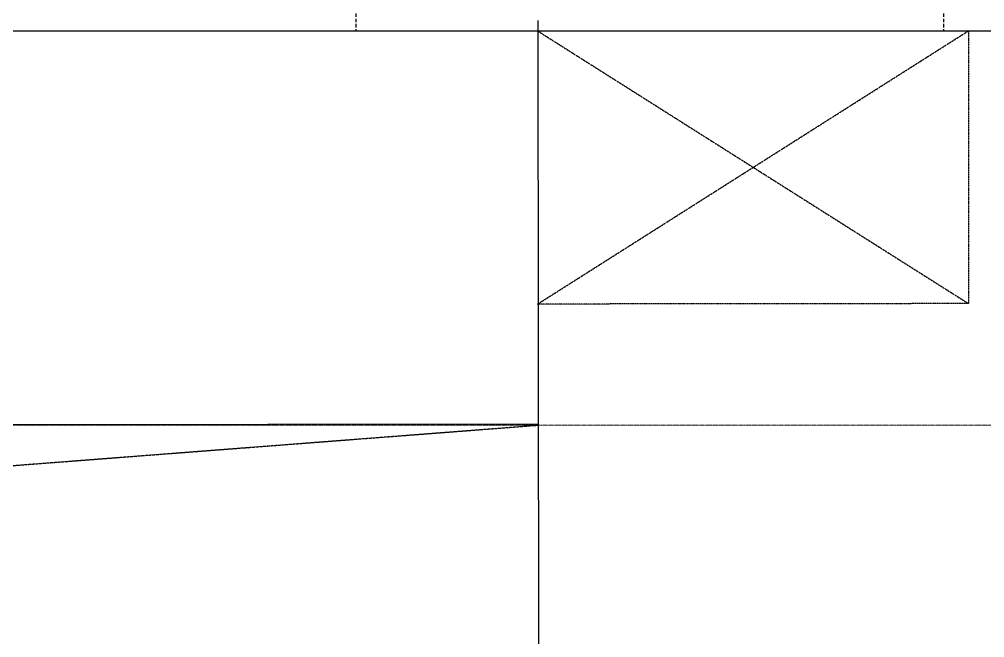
# Model space of a CAD drawing. Header units: inches. Extents: x 16065 to 240872, y 14603 to 37076.
# Drawn here: x 22070 to 25614, y 20765 to 23034 of the extents above; entities that cross this region are included whole.
import ezdxf

# ---------------------------------------------------------------- set-up
doc = ezdxf.new("R2010")
doc.units = ezdxf.units.IN
doc.header["$MEASUREMENT"] = 0
for name, pattern in [('CENTER2', [1.125, 0.75, -0.125, 0.125, -0.125]), ('DASHDOTX2', [2, 1, -0.5, 0, -0.5]), ('DASHED', [19.05, 12.7, -6.35]), ('DASHED2', [0.375, 0.25, -0.125]), ('DASHEDX2', [1.5, 1, -0.5]), ('HIDDEN', [0.375, 0.25, -0.125])]:
    doc.linetypes.add(name, pattern=pattern)
doc.layers.add('bulkhead', color=255, linetype='Continuous')
doc.layers.add('wl 2', color=3, linetype='Continuous')
doc.layers.add('component', color=5, linetype='DASHDOTX2', lineweight=30)
doc.layers.add('IN-LINE', color=30, linetype='Continuous', lineweight=25)
doc.layers.add('Hide', color=70, linetype='Continuous', lineweight=13, plot=False)

msp = doc.modelspace()

# ---------------------------------------------------------------- linework, layer by layer
at = {"linetype": 'ByBlock'}
msp.add_line((19700.7453, 22991.65471), (33872.04877, 22991.53523), dxfattribs=at)
msp.add_line((19700.7453, 22991.65471), (33872.04877, 22991.53523), dxfattribs=at)
msp.add_line((19699.40087, 21544.95655), (23975.04872, 21549.67801))
msp.add_open_spline([(19700.7453, 21216.29254), (20897.07389, 20708.05365), (22824.48941, 19850.93499), (26868.44058, 18287.01634), (30516.36333, 17530.31409), (35462.14712, 17530.31409), (39099.37122, 17545.28939), (41523.6453, 17530.19254)], degree=3, knots=[0, 0, 0, 0, 3.550687011, 7.088547091, 10.454405696, 13.7632034237, 20.3763634097, 20.3763634097, 20.3763634097, 20.3763634097])
at = {"layer": 'bulkhead'}
msp.add_line((23973.41379, 23030.23226), (23977.40185, 19418.73892), dxfattribs=at)
at = {"layer": 'component', "color": 175, "linetype": 'DASHEDX2', "true_color": 0x4554a5}
for p, q in [((25554.84821, 22992.52247), (25554.56593, 21991.13181)), ((25554.46953, 21991.1317), (23972.87258, 21989.3852))]:
    msp.add_line(p, q, dxfattribs=at)
at = {"layer": 'Hide', "linetype": 'HIDDEN'}
msp.add_line((19699.40087, 21544.95655), (92466.1678, 21546.79238), dxfattribs=at)
at = {"layer": 'IN-LINE', "linetype": 'DASHED'}
for p, q in [((23305.28401, 25627.48293), (23305.26178, 22991.60613)), ((25462.68449, 25627.48293), (25462.66226, 22991.60613))]:
    msp.add_line(p, q, dxfattribs=at)
at = {"layer": 'wl 2', "linetype": 'DASHED2'}
for p, q in [((23971.86126, 22992.52247), (25554.56593, 21991.13181)), ((23972.87258, 21989.3852), (25554.84821, 22992.52247))]:
    msp.add_line(p, q, dxfattribs=at)
at = {"layer": 'wl 2', "color": 253, "linetype": 'ByBlock', "true_color": 0x9898cc}
msp.add_line((23971.86126, 22992.52247), (25554.84821, 22992.52247), dxfattribs=at)
at = {"layer": 'wl 2', "linetype": 'CENTER2'}
msp.add_line((19700.7453, 21216.29254), (23975.05382, 21545.06442), dxfattribs=at)

doc.saveas('drawing.dxf')
